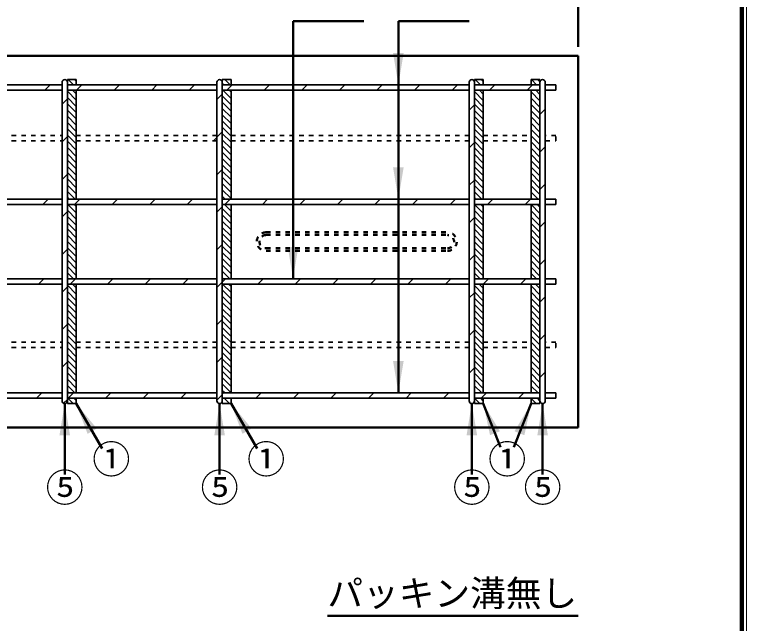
# Model space of a CAD drawing. Units: millimetres, scale not verified. Extents: x 100 to 4105, y 100 to 2870.
# Drawn here: x 3278 to 4105, y 1817 to 2505 of the extents above; entities that cross this region are included whole.
import ezdxf
from ezdxf.enums import TextEntityAlignment as Align

# ---------------------------------------------------------------- set-up
doc = ezdxf.new("R2010")
doc.units = ezdxf.units.MM
doc.header["$LTSCALE"] = 5
doc.linetypes.add('USER1', pattern=[2.2, 1, -1.2])
doc.layers.add('V-nasSTD', color=7, linetype='Continuous', lineweight=50)
doc.styles.add('ＭＳ ゴシック', font='')
doc.styles.get('ＭＳ ゴシック').set_extended_font_data('MS Gothic')

msp = doc.modelspace()

# ---------------------------------------------------------------- hatches: boundary and pattern name
at = {"layer": 'V-nasSTD'}
for points in [[(3717.761, 2461.614), (3711.761, 2425.614), (3705.761, 2461.614)], [(3717.761, 2332.614), (3711.761, 2296.614), (3705.761, 2332.614)], [(3598.761, 2242.614), (3592.761, 2206.614), (3586.761, 2242.614)], [(3717.761, 2113.614), (3711.761, 2077.614), (3705.761, 2113.614)], [(3340.761, 2029.614), (3334.761, 2065.614), (3328.761, 2029.614)], [(3370.957, 2037.437), (3347.761, 2065.614), (3360.565, 2031.437)], [(3515.761, 2029.614), (3509.761, 2065.614), (3503.761, 2029.614)], [(3545.957, 2037.437), (3522.761, 2065.614), (3535.565, 2031.437)], [(3800.761, 2029.614), (3794.761, 2065.614), (3788.761, 2029.614)], [(3820.932, 2032.11), (3815.348, 2029.915), (3807.761, 2065.614), (3826.516, 2034.305)], [(3843.006, 2034.305), (3861.761, 2065.614), (3854.174, 2029.915), (3848.59, 2032.11)], [(3880.761, 2029.614), (3874.761, 2065.614), (3868.761, 2029.614)]]:
    msp.add_hatch(color=256, dxfattribs=at).paths.add_polyline_path(points)

# ---------------------------------------------------------------- linework, layer by layer
at = {"layer": 'V-nasSTD', "lineweight": 100}
msp.add_line((4100, 105), (4100, 2865), dxfattribs=at)
at = {"layer": 'V-nasSTD'}
for p, q in [((3914.761, 2468.614), (3914.761, 2578.614)), ((3592.761, 2497.614), (3592.761, 2206.614)), ((3592.761, 2497.614), (3672.761, 2497.614)), ((3711.761, 2497.614), (3711.761, 2077.614)), ((3711.761, 2497.614), (3791.761, 2497.614)), ((3914.761, 2458.614), (1914.761, 2458.614)), ((3914.761, 2458.614), (3914.761, 2038.614)), ((3334.761, 1985.664), (3334.761, 2065.614)), ((3377.051, 2014.882), (3347.761, 2065.614)), ((3509.761, 1985.664), (3509.761, 2065.614)), ((3552.051, 2014.882), (3522.761, 2065.614)), ((3794.761, 1985.614), (3794.761, 2065.614)), ((3827.167, 2016.252), (3807.761, 2065.614)), ((3842.401, 2016.368), (3861.761, 2065.614)), ((3874.761, 1985.614), (3874.761, 2065.614)), ((1914.761, 2038.614), (3914.761, 2038.614)), ((3631.554, 1825.826), (3914.761, 1825.826))]:
    msp.add_line(p, q, dxfattribs=at)
at = {"layer": 'V-nasSTD', "lineweight": 35}
for p, q in [((3347.761, 2431.614), (3337.761, 2431.614)), ((3337.761, 2431.614), (3337.761, 2428.614)), ((3338.78, 2431.614), (3344.78, 2425.614)), ((3345.852, 2431.614), (3347.761, 2429.705)), ((3347.761, 2431.614), (3347.761, 2425.614)), ((3522.761, 2431.614), (3512.761, 2431.614)), ((3512.761, 2431.614), (3512.761, 2428.614)), ((3515.557, 2431.614), (3521.557, 2425.614)), ((3522.628, 2431.614), (3522.761, 2431.481)), ((3522.761, 2431.614), (3522.761, 2425.614)), ((3807.761, 2431.614), (3797.761, 2431.614)), ((3797.761, 2431.614), (3797.761, 2425.614)), ((3797.761, 2431.614), (3797.761, 2428.614)), ((3798.4, 2431.614), (3804.4, 2425.614)), ((3805.471, 2431.614), (3807.761, 2429.324)), ((3807.761, 2431.614), (3807.761, 2425.614)), ((3871.761, 2431.614), (3861.761, 2431.614)), ((3861.761, 2431.614), (3861.761, 2425.614)), ((3862.039, 2431.614), (3868.039, 2425.614)), ((3869.111, 2431.614), (3871.761, 2428.964)), ((3871.761, 2431.614), (3871.761, 2428.614)), ((3022.761, 2425.614), (3331.761, 2425.614)), ((3312.405, 2419.614), (3318.405, 2425.614)), ((3331.761, 2428.614), (3331.761, 2068.614)), ((3337.761, 2428.614), (3337.761, 2068.614)), ((3337.761, 2425.614), (3506.761, 2425.614)), ((3348.141, 2419.614), (3354.141, 2425.614)), ((3390.568, 2419.614), (3396.568, 2425.614)), ((3432.994, 2419.614), (3438.994, 2425.614)), ((3475.42, 2419.614), (3481.42, 2425.614)), ((3506.761, 2428.614), (3506.761, 2068.614)), ((3512.761, 2428.614), (3512.761, 2068.614)), ((3512.761, 2427.339), (3514.486, 2425.614)), ((3512.761, 2425.614), (3791.761, 2425.614)), ((3523.847, 2425.614), (3517.847, 2419.614)), ((3560.273, 2419.614), (3566.273, 2425.614)), ((3602.7, 2419.614), (3608.7, 2425.614)), ((3645.126, 2419.614), (3651.126, 2425.614)), ((3687.552, 2419.614), (3693.552, 2425.614)), ((3729.979, 2419.614), (3735.979, 2425.614)), ((3772.405, 2419.614), (3778.405, 2425.614)), ((3791.761, 2428.614), (3791.761, 2068.614)), ((3797.761, 2428.614), (3797.761, 2068.614)), ((3797.761, 2425.614), (3871.761, 2425.614)), ((3820.832, 2425.614), (3814.832, 2419.614)), ((3863.258, 2425.614), (3857.258, 2419.614)), ((3871.761, 2428.614), (3871.761, 2068.614)), ((3877.761, 2428.614), (3877.761, 2068.614)), ((3889.761, 2425.614), (3877.761, 2425.614)), ((3889.761, 2419.614), (3889.761, 2425.614)), ((3022.761, 2419.614), (3331.761, 2419.614)), ((3337.761, 2419.614), (3506.761, 2419.614)), ((3337.761, 2418.491), (3347.761, 2408.491)), ((3343.709, 2419.614), (3347.761, 2415.562)), ((3347.761, 2419.614), (3347.761, 2296.614)), ((3512.761, 2415.029), (3506.761, 2409.029)), ((3512.761, 2419.614), (3791.761, 2419.614)), ((3513.415, 2419.614), (3522.761, 2410.268)), ((3520.486, 2419.614), (3522.761, 2417.339)), ((3522.761, 2419.614), (3522.761, 2296.614)), ((3797.761, 2419.614), (3871.761, 2419.614)), ((3797.761, 2418.111), (3807.761, 2408.111)), ((3803.329, 2419.614), (3807.761, 2415.182)), ((3807.761, 2419.614), (3807.761, 2296.614)), ((3861.761, 2296.614), (3861.761, 2419.614)), ((3861.761, 2417.75), (3871.761, 2407.75)), ((3866.968, 2419.614), (3871.761, 2414.821)), ((3877.761, 2419.614), (3889.761, 2419.614)), ((3337.761, 2409.734), (3331.761, 2403.734)), ((3337.761, 2411.42), (3347.761, 2401.42)), ((3512.761, 2413.197), (3522.761, 2403.197)), ((3797.761, 2411.04), (3807.761, 2401.04)), ((3861.761, 2410.679), (3871.761, 2400.679)), ((3337.761, 2404.349), (3347.761, 2394.349)), ((3512.761, 2406.126), (3522.761, 2396.126)), ((3512.761, 2399.055), (3522.761, 2389.055)), ((3797.761, 2403.044), (3791.761, 2397.044)), ((3797.761, 2403.969), (3807.761, 2393.969)), ((3861.761, 2403.608), (3871.761, 2393.608)), ((3877.761, 2398.191), (3871.761, 2392.191)), ((3337.761, 2397.278), (3347.761, 2387.278)), ((3337.761, 2390.207), (3347.761, 2380.207)), ((3512.761, 2391.984), (3522.761, 2381.984)), ((3797.761, 2396.898), (3807.761, 2386.898)), ((3797.761, 2389.826), (3807.761, 2379.826)), ((3861.761, 2396.537), (3871.761, 2386.537)), ((3337.761, 2383.136), (3347.761, 2373.136)), ((3512.761, 2384.913), (3522.761, 2374.913)), ((3797.761, 2382.755), (3807.761, 2372.755)), ((3861.761, 2389.466), (3871.761, 2379.466)), ((3861.761, 2382.395), (3871.761, 2372.395)), ((3337.761, 2376.065), (3347.761, 2366.065)), ((3512.761, 2377.842), (3522.761, 2367.842)), ((3797.761, 2375.684), (3807.761, 2365.684)), ((3861.761, 2375.324), (3871.761, 2365.324)), ((3337.761, 2367.308), (3331.761, 2361.308)), ((3337.761, 2368.994), (3347.761, 2358.994)), ((3512.761, 2372.602), (3506.761, 2366.602)), ((3512.761, 2370.771), (3522.761, 2360.771)), ((3797.761, 2368.613), (3807.761, 2358.613)), ((3861.761, 2368.253), (3871.761, 2358.253)), ((3337.761, 2361.923), (3347.761, 2351.923)), ((3512.761, 2363.699), (3522.761, 2353.699)), ((3512.761, 2356.628), (3522.761, 2346.628)), ((3797.761, 2360.617), (3791.761, 2354.617)), ((3797.761, 2361.542), (3807.761, 2351.542)), ((3861.761, 2361.182), (3871.761, 2351.182)), ((3337.761, 2354.852), (3347.761, 2344.852)), ((3512.761, 2349.557), (3522.761, 2339.557)), ((3797.761, 2354.471), (3807.761, 2344.471)), ((3861.761, 2354.111), (3871.761, 2344.111)), ((3877.761, 2355.765), (3871.761, 2349.765)), ((3337.761, 2347.781), (3347.761, 2337.781)), ((3337.761, 2340.71), (3347.761, 2330.71)), ((3512.761, 2342.486), (3522.761, 2332.486)), ((3797.761, 2347.4), (3807.761, 2337.4)), ((3797.761, 2340.329), (3807.761, 2330.329)), ((3861.761, 2347.04), (3871.761, 2337.04)), ((3337.761, 2333.638), (3347.761, 2323.638)), ((3512.761, 2335.415), (3522.761, 2325.415)), ((3797.761, 2333.258), (3807.761, 2323.258)), ((3861.761, 2339.969), (3871.761, 2329.969)), ((3861.761, 2332.898), (3871.761, 2322.898)), ((3337.761, 2324.881), (3331.761, 2318.881)), ((3337.761, 2326.567), (3347.761, 2316.567)), ((3512.761, 2330.176), (3506.761, 2324.176)), ((3512.761, 2328.344), (3522.761, 2318.344)), ((3797.761, 2326.187), (3807.761, 2316.187)), ((3861.761, 2325.826), (3871.761, 2315.826)), ((3337.761, 2319.496), (3347.761, 2309.496)), ((3512.761, 2321.273), (3522.761, 2311.273)), ((3797.761, 2318.191), (3791.761, 2312.191)), ((3797.761, 2319.116), (3807.761, 2309.116)), ((3861.761, 2318.755), (3871.761, 2308.755)), ((3337.761, 2312.425), (3347.761, 2302.425)), ((3512.761, 2314.202), (3522.761, 2304.202)), ((3512.761, 2307.131), (3522.761, 2297.131)), ((3797.761, 2312.045), (3807.761, 2302.045)), ((3861.761, 2311.684), (3871.761, 2301.684)), ((3877.761, 2313.338), (3871.761, 2307.338)), ((3337.761, 2305.354), (3346.501, 2296.614)), ((3512.761, 2300.06), (3516.207, 2296.614)), ((3797.761, 2304.974), (3806.121, 2296.614)), ((3861.761, 2304.613), (3869.76, 2296.614)), ((3022.761, 2296.614), (3331.761, 2296.614)), ((3022.761, 2290.614), (3331.761, 2290.614)), ((3310.185, 2290.614), (3316.185, 2296.614)), ((3337.761, 2298.283), (3339.43, 2296.614)), ((3337.761, 2296.614), (3506.761, 2296.614)), ((3337.761, 2290.614), (3506.761, 2290.614)), ((3338.359, 2290.614), (3347.761, 2281.212)), ((3345.43, 2290.614), (3347.761, 2288.283)), ((3345.92, 2290.614), (3351.92, 2296.614)), ((3347.761, 2206.614), (3347.761, 2290.614)), ((3388.347, 2290.614), (3394.347, 2296.614)), ((3430.773, 2290.614), (3436.773, 2296.614)), ((3473.2, 2290.614), (3479.2, 2296.614)), ((3512.761, 2296.614), (3791.761, 2296.614)), ((3512.761, 2290.614), (3791.761, 2290.614)), ((3515.136, 2290.614), (3522.761, 2282.989)), ((3521.626, 2296.614), (3515.626, 2290.614)), ((3522.207, 2290.614), (3522.761, 2290.06)), ((3522.761, 2206.614), (3522.761, 2290.614)), ((3558.052, 2290.614), (3564.052, 2296.614)), ((3600.479, 2290.614), (3606.479, 2296.614)), ((3642.905, 2290.614), (3648.905, 2296.614)), ((3685.332, 2290.614), (3691.332, 2296.614)), ((3727.758, 2290.614), (3733.758, 2296.614)), ((3770.185, 2290.614), (3776.185, 2296.614)), ((3797.761, 2297.903), (3799.05, 2296.614)), ((3797.761, 2296.614), (3871.761, 2296.614)), ((3797.761, 2206.614), (3797.761, 2291.114)), ((3797.761, 2290.614), (3871.761, 2290.614)), ((3797.978, 2290.614), (3807.761, 2280.831)), ((3805.05, 2290.614), (3807.761, 2287.903)), ((3807.761, 2290.614), (3807.761, 2206.614)), ((3812.611, 2290.614), (3818.611, 2296.614)), ((3855.037, 2290.614), (3861.037, 2296.614)), ((3861.761, 2297.542), (3862.689, 2296.614)), ((3861.761, 2206.614), (3861.761, 2290.614)), ((3861.761, 2290.471), (3871.761, 2280.471)), ((3868.689, 2290.614), (3871.761, 2287.542)), ((3889.761, 2296.614), (3877.761, 2296.614)), ((3877.761, 2290.614), (3889.761, 2290.614)), ((3889.761, 2290.614), (3889.761, 2296.614)), ((3337.761, 2282.455), (3331.761, 2276.455)), ((3337.761, 2284.141), (3347.761, 2274.141)), ((3512.761, 2287.749), (3506.761, 2281.749)), ((3512.761, 2285.918), (3522.761, 2275.918)), ((3797.761, 2283.76), (3807.761, 2273.76)), ((3861.761, 2283.4), (3871.761, 2273.4)), ((3337.761, 2277.07), (3347.761, 2267.07)), ((3512.761, 2278.847), (3522.761, 2268.847)), ((3797.761, 2275.765), (3791.761, 2269.765)), ((3797.761, 2276.689), (3807.761, 2266.689)), ((3861.761, 2276.329), (3871.761, 2266.329)), ((3337.761, 2269.999), (3347.761, 2259.999)), ((3512.761, 2271.776), (3522.761, 2261.776)), ((3797.761, 2269.618), (3807.761, 2259.618)), ((3861.761, 2269.258), (3871.761, 2259.258)), ((3877.761, 2270.912), (3871.761, 2264.912)), ((3337.761, 2262.928), (3347.761, 2252.928)), ((3512.761, 2264.705), (3522.761, 2254.705)), ((3512.761, 2257.633), (3522.761, 2247.633)), ((3797.761, 2262.547), (3807.761, 2252.547)), ((3861.761, 2262.187), (3871.761, 2252.187)), ((3337.761, 2255.857), (3347.761, 2245.857)), ((3512.761, 2250.562), (3522.761, 2240.562)), ((3797.761, 2255.476), (3807.761, 2245.476)), ((3861.761, 2255.116), (3871.761, 2245.116)), ((3337.761, 2248.786), (3347.761, 2238.786)), ((3337.761, 2241.715), (3347.761, 2231.715)), ((3512.761, 2245.323), (3506.761, 2239.323)), ((3512.761, 2243.491), (3522.761, 2233.491)), ((3797.761, 2248.405), (3807.761, 2238.405)), ((3797.761, 2241.334), (3807.761, 2231.334)), ((3861.761, 2248.045), (3871.761, 2238.045)), ((3861.761, 2240.974), (3871.761, 2230.974)), ((3337.761, 2240.029), (3331.761, 2234.029)), ((3337.761, 2234.644), (3347.761, 2224.644)), ((3512.761, 2236.42), (3522.761, 2226.42)), ((3797.761, 2233.338), (3791.761, 2227.338)), ((3797.761, 2234.263), (3807.761, 2224.263)), ((3861.761, 2233.903), (3871.761, 2223.903)), ((3337.761, 2227.572), (3347.761, 2217.572)), ((3512.761, 2229.349), (3522.761, 2219.349)), ((3797.761, 2227.192), (3807.761, 2217.192)), ((3861.761, 2226.831), (3871.761, 2216.831)), ((3877.761, 2228.485), (3871.761, 2222.485)), ((3337.761, 2220.501), (3347.761, 2210.501)), ((3512.761, 2222.278), (3522.761, 2212.278)), ((3797.761, 2220.121), (3807.761, 2210.121)), ((3861.761, 2219.76), (3871.761, 2209.76)), ((3337.761, 2213.43), (3344.577, 2206.614)), ((3512.761, 2215.207), (3521.354, 2206.614)), ((3512.761, 2208.136), (3514.283, 2206.614)), ((3797.761, 2213.05), (3804.197, 2206.614)), ((3861.761, 2212.689), (3867.836, 2206.614)), ((3022.761, 2206.614), (3331.761, 2206.614)), ((3022.761, 2200.614), (3331.761, 2200.614)), ((3305.037, 2200.614), (3311.037, 2206.614)), ((3337.761, 2206.614), (3506.761, 2206.614)), ((3337.761, 2200.614), (3506.761, 2200.614)), ((3340.773, 2200.614), (3346.773, 2206.614)), ((3343.506, 2200.614), (3347.761, 2196.359)), ((3347.761, 2200.614), (3347.761, 2077.614)), ((3383.2, 2200.614), (3389.2, 2206.614)), ((3425.626, 2200.614), (3431.626, 2206.614)), ((3468.052, 2200.614), (3474.052, 2206.614)), ((3512.761, 2202.897), (3506.761, 2196.897)), ((3512.761, 2206.614), (3791.761, 2206.614)), ((3516.479, 2206.614), (3512.761, 2202.897)), ((3512.761, 2200.614), (3791.761, 2200.614)), ((3513.212, 2200.614), (3522.761, 2191.065)), ((3520.283, 2200.614), (3522.761, 2198.136)), ((3522.761, 2200.614), (3522.761, 2077.614)), ((3552.905, 2200.614), (3558.905, 2206.614)), ((3595.332, 2200.614), (3601.332, 2206.614)), ((3637.758, 2200.614), (3643.758, 2206.614)), ((3680.185, 2200.614), (3686.185, 2206.614)), ((3722.611, 2200.614), (3728.611, 2206.614)), ((3765.037, 2200.614), (3771.037, 2206.614)), ((3797.761, 2206.614), (3871.761, 2206.614)), ((3797.761, 2200.614), (3871.761, 2200.614)), ((3803.126, 2200.614), (3807.761, 2195.979)), ((3813.464, 2206.614), (3807.464, 2200.614)), ((3807.761, 2200.614), (3807.761, 2077.614)), ((3849.89, 2200.614), (3855.89, 2206.614)), ((3861.761, 2077.614), (3861.761, 2200.614)), ((3866.765, 2200.614), (3871.761, 2195.618)), ((3889.761, 2206.614), (3877.761, 2206.614)), ((3877.761, 2200.614), (3889.761, 2200.614)), ((3889.761, 2200.614), (3889.761, 2206.614)), ((3337.761, 2197.602), (3331.761, 2191.602)), ((3337.761, 2199.288), (3347.761, 2189.288)), ((3337.761, 2192.217), (3347.761, 2182.217)), ((3512.761, 2193.994), (3522.761, 2183.994)), ((3797.761, 2198.908), (3807.761, 2188.908)), ((3797.761, 2191.837), (3807.761, 2181.837)), ((3861.761, 2198.547), (3871.761, 2188.547)), ((3861.761, 2191.476), (3871.761, 2181.476)), ((3337.761, 2185.146), (3347.761, 2175.146)), ((3512.761, 2186.923), (3522.761, 2176.923)), ((3797.761, 2190.912), (3791.761, 2184.912)), ((3797.761, 2184.765), (3807.761, 2174.765)), ((3861.761, 2184.405), (3871.761, 2174.405)), ((3877.761, 2186.059), (3871.761, 2180.059)), ((3337.761, 2178.075), (3347.761, 2168.075)), ((3512.761, 2179.852), (3522.761, 2169.852)), ((3797.761, 2177.694), (3807.761, 2167.694)), ((3861.761, 2177.334), (3871.761, 2167.334)), ((3337.761, 2171.004), (3347.761, 2161.004)), ((3512.761, 2172.781), (3522.761, 2162.781)), ((3797.761, 2170.623), (3807.761, 2160.623)), ((3861.761, 2170.263), (3871.761, 2160.263)), ((3337.761, 2163.933), (3347.761, 2153.933)), ((3512.761, 2160.47), (3506.761, 2154.47)), ((3512.761, 2165.71), (3522.761, 2155.71)), ((3512.761, 2158.638), (3522.761, 2148.638)), ((3797.761, 2163.552), (3807.761, 2153.552)), ((3861.761, 2163.192), (3871.761, 2153.192)), ((3337.761, 2155.176), (3331.761, 2149.176)), ((3337.761, 2156.862), (3347.761, 2146.862)), ((3512.761, 2151.567), (3522.761, 2141.567)), ((3797.761, 2156.481), (3807.761, 2146.481)), ((3861.761, 2156.121), (3871.761, 2146.121)), ((3337.761, 2149.791), (3347.761, 2139.791)), ((3337.761, 2142.72), (3347.761, 2132.72)), ((3512.761, 2144.496), (3522.761, 2134.496)), ((3797.761, 2148.485), (3791.761, 2142.485)), ((3797.761, 2149.41), (3807.761, 2139.41)), ((3797.761, 2142.339), (3807.761, 2132.339)), ((3861.761, 2149.05), (3871.761, 2139.05)), ((3861.761, 2141.979), (3871.761, 2131.979)), ((3877.761, 2143.632), (3871.761, 2137.632)), ((3337.761, 2135.649), (3347.761, 2125.649)), ((3512.761, 2137.425), (3522.761, 2127.425)), ((3797.761, 2135.268), (3807.761, 2125.268)), ((3861.761, 2134.908), (3871.761, 2124.908)), ((3337.761, 2128.578), (3347.761, 2118.578)), ((3512.761, 2130.354), (3522.761, 2120.354)), ((3797.761, 2128.197), (3807.761, 2118.197)), ((3861.761, 2127.837), (3871.761, 2117.837)), ((3337.761, 2121.506), (3347.761, 2111.506)), ((3512.761, 2118.044), (3506.761, 2112.044)), ((3512.761, 2123.283), (3522.761, 2113.283)), ((3797.761, 2121.126), (3807.761, 2111.126)), ((3861.761, 2120.765), (3871.761, 2110.765)), ((3337.761, 2112.749), (3331.761, 2106.749)), ((3337.761, 2114.435), (3347.761, 2104.435)), ((3512.761, 2116.212), (3522.761, 2106.212)), ((3512.761, 2109.141), (3522.761, 2099.141)), ((3797.761, 2114.055), (3807.761, 2104.055)), ((3861.761, 2113.694), (3871.761, 2103.694)), ((3337.761, 2107.364), (3347.761, 2097.364)), ((3337.761, 2100.293), (3347.761, 2090.293)), ((3512.761, 2102.07), (3522.761, 2092.07)), ((3797.761, 2106.059), (3791.761, 2100.059)), ((3797.761, 2106.984), (3807.761, 2096.984)), ((3861.761, 2106.623), (3871.761, 2096.623)), ((3877.761, 2101.206), (3871.761, 2095.206)), ((3337.761, 2093.222), (3347.761, 2083.222)), ((3512.761, 2094.999), (3522.761, 2084.999)), ((3797.761, 2099.913), (3807.761, 2089.913)), ((3797.761, 2092.842), (3807.761, 2082.842)), ((3861.761, 2099.552), (3871.761, 2089.552)), ((3861.761, 2092.481), (3871.761, 2082.481)), ((3337.761, 2086.151), (3346.298, 2077.614)), ((3512.761, 2087.928), (3522.761, 2077.928)), ((3797.761, 2085.771), (3805.918, 2077.614)), ((3861.761, 2085.41), (3869.557, 2077.614)), ((3022.761, 2077.614), (3331.761, 2077.614)), ((3302.817, 2071.614), (3308.817, 2077.614)), ((3337.761, 2079.08), (3339.227, 2077.614)), ((3337.761, 2077.614), (3506.761, 2077.614)), ((3338.552, 2071.614), (3344.552, 2077.614)), ((3380.979, 2071.614), (3386.979, 2077.614)), ((3423.405, 2071.614), (3429.405, 2077.614)), ((3465.832, 2071.614), (3471.832, 2077.614)), ((3512.761, 2075.617), (3506.761, 2069.617)), ((3512.761, 2080.857), (3516.004, 2077.614)), ((3512.761, 2077.614), (3791.761, 2077.614)), ((3514.258, 2077.614), (3512.761, 2076.117)), ((3550.685, 2071.614), (3556.685, 2077.614)), ((3593.111, 2071.614), (3599.111, 2077.614)), ((3635.537, 2071.614), (3641.537, 2077.614)), ((3677.964, 2071.614), (3683.964, 2077.614)), ((3720.39, 2071.614), (3726.39, 2077.614)), ((3762.817, 2071.614), (3768.817, 2077.614)), ((3797.761, 2078.699), (3798.846, 2077.614)), ((3797.761, 2077.614), (3871.761, 2077.614)), ((3811.243, 2077.614), (3805.243, 2071.614)), ((3847.669, 2071.614), (3853.669, 2077.614)), ((3861.761, 2078.339), (3862.486, 2077.614)), ((3889.761, 2077.614), (3877.761, 2077.614)), ((3889.761, 2071.614), (3889.761, 2077.614)), ((3022.761, 2071.614), (3331.761, 2071.614)), ((3337.761, 2070.323), (3333.386, 2065.948)), ((3337.761, 2071.614), (3506.761, 2071.614)), ((3337.761, 2065.614), (3337.761, 2068.614)), ((3338.156, 2071.614), (3344.156, 2065.614)), ((3345.227, 2071.614), (3347.761, 2069.08)), ((3347.761, 2065.614), (3347.761, 2071.614)), ((3512.761, 2071.614), (3791.761, 2071.614)), ((3512.761, 2065.614), (3512.761, 2068.614)), ((3514.933, 2071.614), (3520.933, 2065.614)), ((3522.504, 2071.614), (3522.761, 2071.357)), ((3522.761, 2065.614), (3522.761, 2071.614)), ((3797.761, 2071.614), (3871.761, 2071.614)), ((3797.761, 2065.614), (3797.761, 2068.614)), ((3797.775, 2071.614), (3803.775, 2065.614)), ((3804.846, 2071.614), (3807.761, 2068.699)), ((3807.761, 2065.614), (3807.761, 2071.614)), ((3861.761, 2065.614), (3861.761, 2071.614)), ((3861.761, 2071.268), (3867.415, 2065.614)), ((3868.486, 2071.614), (3871.761, 2068.339)), ((3871.761, 2065.614), (3871.761, 2071.614)), ((3871.761, 2066.114), (3871.761, 2068.614)), ((3871.761, 2065.614), (3871.761, 2068.614)), ((3877.761, 2071.614), (3889.761, 2071.614)), ((3337.761, 2065.614), (3347.761, 2065.614)), ((3347.195, 2065.614), (3347.761, 2066.181)), ((3512.761, 2066.715), (3513.862, 2065.614)), ((3512.761, 2065.614), (3522.761, 2065.614)), ((3797.761, 2065.614), (3807.761, 2065.614)), ((3861.761, 2065.614), (3871.761, 2065.614))]:
    msp.add_line(p, q, dxfattribs=at)
at = {"layer": 'V-nasSTD', "linetype": 'USER1', "lineweight": 35}
for p, q in [((3032.761, 2368.326), (3331.761, 2368.326)), ((3347.761, 2368.326), (3506.761, 2368.326)), ((3502.805, 2362.326), (3506.761, 2366.282)), ((3522.761, 2368.326), (3791.761, 2368.326)), ((3807.761, 2368.326), (3861.761, 2368.326)), ((3889.761, 2368.326), (3877.761, 2368.326)), ((3889.761, 2362.326), (3889.761, 2368.326)), ((3032.761, 2362.326), (3331.761, 2362.326)), ((3347.761, 2362.326), (3506.761, 2362.326)), ((3522.761, 2362.326), (3791.761, 2362.326)), ((3807.761, 2362.326), (3861.761, 2362.326)), ((3877.761, 2362.326), (3889.761, 2362.326)), ((3032.761, 2134.902), (3331.761, 2134.902)), ((3347.761, 2134.902), (3506.761, 2134.902)), ((3522.761, 2134.902), (3791.761, 2134.902)), ((3807.761, 2134.902), (3861.761, 2134.902)), ((3889.761, 2134.902), (3877.761, 2134.902)), ((3889.761, 2128.902), (3889.761, 2134.902)), ((3032.761, 2128.902), (3331.761, 2128.902)), ((3347.761, 2128.902), (3506.761, 2128.902)), ((3522.761, 2128.902), (3791.761, 2128.902)), ((3807.761, 2128.902), (3861.761, 2128.902)), ((3877.761, 2128.902), (3889.761, 2128.902))]:
    msp.add_line(p, q, dxfattribs=at)
at = {"layer": 'V-nasSTD', "linetype": 'USER1'}
for p, q in [((3562.261, 2259.114), (3767.261, 2259.114)), ((3562.261, 2256.114), (3767.261, 2256.114)), ((3562.261, 2241.114), (3767.261, 2241.114)), ((3562.261, 2238.114), (3767.261, 2238.114))]:
    msp.add_line(p, q, dxfattribs=at)
at = {"layer": 'V-nasSTD', "lineweight": 13}
msp.add_lwpolyline([(100, 100), (100, 2870), (4105, 2870), (4105, 100)], close=True, dxfattribs=at)
at = {"layer": 'V-nasSTD', "lineweight": 35}
for centre, start, end in [((3334.761, 2428.614), 0, 180), ((3509.761, 2428.614), 0, 180), ((3794.761, 2428.614), 0, 180), ((3874.761, 2428.614), 0, 180), ((3334.761, 2068.614), 180, 0), ((3509.761, 2068.614), 180, 0), ((3794.761, 2068.614), 180, 0), ((3874.761, 2068.614), 180, 0)]:
    msp.add_arc(centre, 3, start, end, dxfattribs=at)
at = {"layer": 'V-nasSTD', "linetype": 'USER1'}
for centre, radius, start, end in [((3562.261, 2248.614), 10.5, 90, 270), ((3767.261, 2248.614), 10.5, 270, 90), ((3562.261, 2248.614), 7.5, 90, 270), ((3767.261, 2248.614), 7.5, 270, 90)]:
    msp.add_arc(centre, radius, start, end, dxfattribs=at)

# ---------------------------------------------------------------- texts
at = {"layer": 'V-nasSTD', "style": 'ＭＳ ゴシック'}
for s, height, p in [('①', 31.67, (3365.814, 2018.533)), ('①', 31.67, (3540.814, 2018.533)), ('①', 31.67, (3813.161, 2018.533)), ('⑤', 31.67, (3313.198, 1986.514)), ('⑤', 31.67, (3488.198, 1986.514)), ('⑤', 31.67, (3773.198, 1986.514)), ('⑤', 31.67, (3853.198, 1986.514)), ('パッキン溝無し', 29.56, (3631.554, 1866.146))]:
    msp.add_text(s, height=height, dxfattribs=at).set_placement(p, align=Align.TOP_LEFT)

doc.saveas('drawing.dxf')
